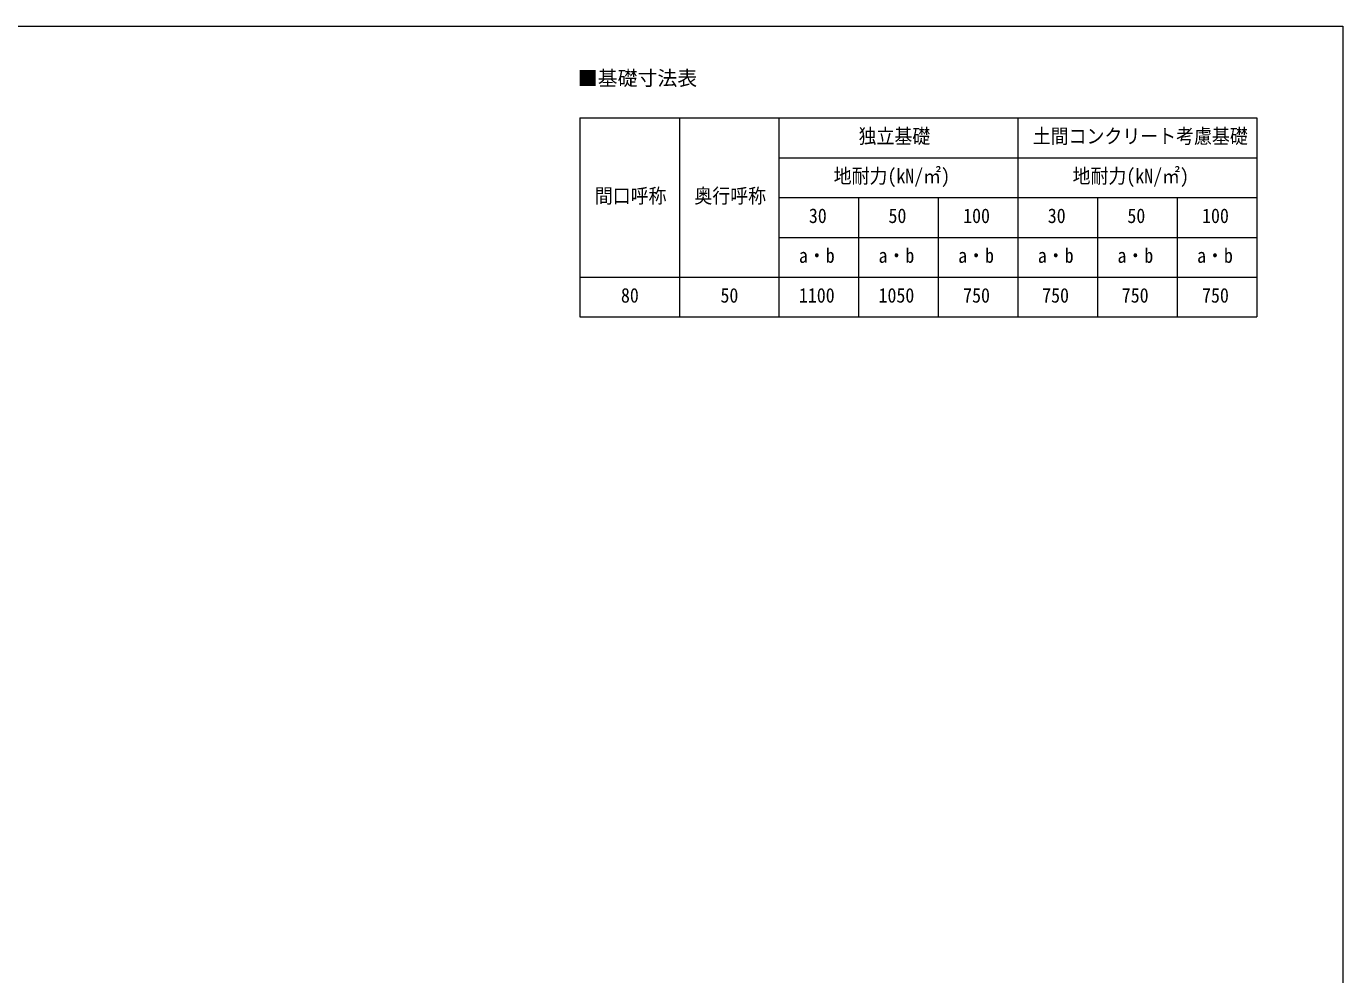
# Model space of a CAD drawing. Units: millimetres at full size; details may follow other scales. Extents: x -11243 to 11243, y -7760 to 7760.
# Drawn here: x 98 to 10677, y 133 to 7760 of the extents above; entities that cross this region are included whole.
import ezdxf
from ezdxf.enums import TextEntityAlignment as Align

# ---------------------------------------------------------------- set-up
doc = ezdxf.new("R2010")
doc.units = ezdxf.units.MM
doc.header["$LTSCALE"] = 40
doc.layers.add('0-E_DET2', color=7, linetype='Continuous', lineweight=18)
doc.layers.add('F-0_240', color=7, linetype='Continuous', lineweight=9)
doc.styles.add('ＭＳ ゴシック', font='')
doc.styles.get('ＭＳ ゴシック').set_extended_font_data('MS Gothic')

msp = doc.modelspace()

# ---------------------------------------------------------------- linework, layer by layer
at = {"layer": '0-E_DET2'}
for p, q in [((4546.77, 7022.73), (4546.77, 5422.73)), ((4546.77, 7022.73), (9986.77, 7022.73)), ((5346.77, 7022.73), (5346.77, 5422.73)), ((6146.77, 7022.73), (6146.77, 5422.73)), ((8066.77, 7022.73), (8066.77, 5422.73)), ((9986.77, 7022.73), (9986.77, 5422.73)), ((6146.77, 6702.73), (9986.77, 6702.73)), ((6146.77, 6382.73), (9986.77, 6382.73)), ((6786.77, 6382.73), (6786.77, 5422.73)), ((7426.77, 6382.73), (7426.77, 5422.73)), ((8706.77, 6382.73), (8706.77, 5422.73)), ((9346.77, 6382.73), (9346.77, 5422.73)), ((6146.77, 6062.73), (9986.77, 6062.73)), ((4546.77, 5742.73), (9986.77, 5742.73)), ((4546.77, 5422.73), (9986.77, 5422.73))]:
    msp.add_line(p, q, dxfattribs=at)
at = {"layer": 'F-0_240', "color": 5}
for p, q in [((-11242.74, 7760), (10677.26, 7760)), ((10677.26, 7760), (10677.26, -7760))]:
    msp.add_line(p, q, dxfattribs=at)

# ---------------------------------------------------------------- texts
at = {"layer": '0-E_DET2', "style": 'ＭＳ ゴシック'}
msp.add_text('■基礎寸法表', height=117.3, dxfattribs=at).set_placement((4529.9, 7249.03), align=Align.BOTTOM_LEFT)
at = {"layer": '0-E_DET2', "style": 'ＭＳ ゴシック', "width": 0.9}
for s, p in [('独立基礎', (6786.77, 6782.73)), ('土間コンクリート考慮基礎', (8186.77, 6782.73)), ('地耐力(kN/㎡)', (6586.77, 6462.73)), ('地耐力(kN/㎡)', (8506.77, 6462.73)), ('間口呼称', (4666.77, 6302.73)), ('奥行呼称', (5466.77, 6302.73)), ('30', (6387.17, 6142.73)), ('50', (7027.17, 6142.73)), ('100', (7627.17, 6142.73)), ('30', (8307.17, 6142.73)), ('50', (8947.17, 6142.73)), ('100', (9547.17, 6142.73)), ('a・b', (6307.17, 5822.73)), ('a・b', (6947.17, 5822.73)), ('a・b', (7587.17, 5822.73)), ('a・b', (8227.17, 5822.73)), ('a・b', (8867.17, 5822.73)), ('a・b', (9507.17, 5822.73)), ('80', (4876.77, 5502.73)), ('50', (5676.77, 5502.73)), ('1100', (6307.17, 5502.73)), ('1050', (6947.17, 5502.73)), ('750', (7627.17, 5502.73)), ('750', (8262.17, 5502.73)), ('750', (8902.17, 5502.73)), ('750', (9547.17, 5502.73))]:
    msp.add_text(s, height=117.3, dxfattribs=at).set_placement(p, align=Align.BOTTOM_LEFT)

doc.saveas('drawing.dxf')
